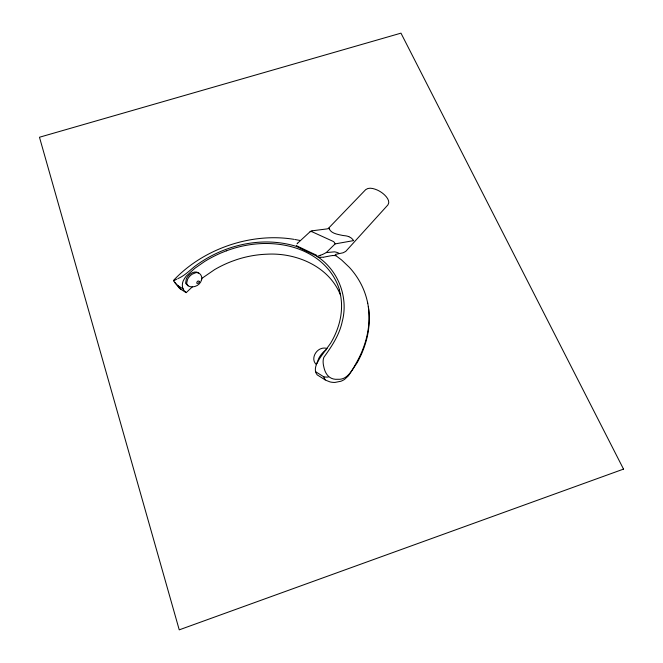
<?xml version="1.0" encoding="UTF-8"?>
<svg xmlns="http://www.w3.org/2000/svg" width="663" height="663" viewBox="0 0 663 663"><rect width="100%" height="100%" fill="white"/><g stroke="black" fill="none" stroke-linecap="round" stroke-linejoin="round"><path stroke-width="0.99" d="M335.868 255.653L341.636 260.004L349.401 267.388A87.872 79.096 -5.2 0 1 361.608 285.165C370.542 303.256 371.471 324.721 365.296 343.832A112.644 101.141 -8 0 1 357.282 362.495L348.423 375.805L344.586 379.36A18.581 17.139 1.8 0 1 340.873 381.258L334.997 382.418A17.826 16.442 1.9 0 1 329.983 381.896L325.707 380.222L317.163 374.86C312.994 369.705 317.005 363.407 318.837 358.235A28.782 26.578 3.6 0 1 323.544 351.879L326.138 349.849M201.676 279.786L201.784 279.131A7.848 6.854 -12.7 0 0 198.651 272.932M316.947 363.548L318.306 360.821A53.065 49.211 7.5 0 1 321.248 356.147L330.597 343.252A91.618 81.723 -8.4 0 0 337.658 328.235C341.992 316.019 342.978 302.436 339.274 289.946M297.057 243.81L297.695 243.13M174.352 279.504L174.734 279.14C204.85 247.945 252.421 232.39 294.165 239.376M353.619 240.603L335.147 243.893L326.254 252.595L334.442 251.841A11.312 9.912 0.6 0 1 339.39 253.556M176.88 279.131L173.549 280.797L178.844 287.551A8.876 7.749 -13.6 0 0 180.767 289.242L186.17 292.632L192.287 286.913A9.232 8.064 -12.9 0 0 201.527 279.769M297.878 242.956L310.176 231.652L311.552 231.586A3.68 3.182 -1.5 0 1 312.198 231.826L333.365 241.489A8.138 7.078 0 0 1 334.326 242.393L335.147 243.893M201.834 278.402L214.613 269.609A108.939 99.583 -7.3 0 1 231.486 261.495L236.542 259.681A99.881 90.939 -7.4 0 1 267.255 254.178C296.494 252.611 329.271 266.509 340.525 295.159M326.08 252.702L322.69 254.41M177.875 278.634C184.14 275.916 189.071 271.134 194.226 266.824C222.71 245.061 261.736 235.713 296.419 246.421L316.301 255.885C337.774 269.335 348.779 296.784 342.282 321.323C339.514 334.798 331.765 346.401 323.859 357.307C322.69 360.324 323.038 363.68 323.793 366.755C325.21 374.197 329.602 380.007 337.865 379.277C347.901 380.148 353.097 368.578 357.026 361.642A112.95 101.364 -8 0 0 365.073 342.928C368.686 331.21 370.136 318.696 368.296 306.521M322.135 254.633L320.411 255.255M226.265 250.846L220.638 253.117A116.829 106.544 -7.6 0 0 204.594 261.512L194.972 268.2L186.394 275.907A24.224 21.282 -12.1 0 0 184.157 279.156C181.306 283.416 181.604 289.491 186.17 292.632M320.295 255.288L318.638 255.678M312.107 230.807L327.149 228.892A2.959 2.553 -0.2 0 0 328.715 228.047L365.669 189.659C368.984 186.966 373.824 188.574 377.346 190.066A26.064 22.21 2.8 0 1 384.83 195.179C387.2 197.499 390.308 201.627 387.93 204.892L345.738 251.401L343.202 252.736A11.122 9.655 1.1 0 1 342.398 252.934L336.066 254.277A1.55 1.351 0.9 0 0 335.229 254.633A2.544 2.221 1 0 0 335.221 254.94M323.693 257.178L330.249 255.885A18.373 16.185 0.8 0 1 332.105 255.628L332.619 255.586M323.188 257.219L321.041 257.269M333.124 255.562L334.053 255.553A12.456 10.939 0.7 0 1 335.967 255.719M320.61 257.252L318 256.954M295.11 239.525L300.48 240.57M348.846 236.699L348.191 236.442A11.893 10.335 1.5 0 0 345.075 235.755A43.601 36.987 1.5 0 1 342.622 235.44C337.956 234.362 331.467 233.724 329.196 228.859M349.186 236.84L350.694 237.661A10.84 9.423 1.5 0 1 351.697 238.39L353.412 240.255M316.848 255.396L296.402 245.691L296.767 246.586M188.002 285.745L186.634 283.333L187.538 279.479A13.368 11.71 -12.4 0 1 188.723 277.474L189.759 276.239A13.533 11.859 -12.4 0 1 192.237 274.184L196.157 272.534L198.635 272.957C195.693 270.62 191.085 272.783 188.715 275.41A14.321 12.539 -12.5 0 0 186.353 278.75L185.599 283.316L188.002 285.745A7.956 6.953 -12.9 0 0 192.287 286.913M174.725 282.421A27.556 23.951 -12 0 0 177.891 285.645L183.328 289.051M315.588 371.694L323.635 376.725A11.437 10.558 0.7 0 0 328.367 376.99M316.475 364.667C310.582 359.653 315.223 349.973 321.853 348.382A8.586 7.89 0.3 0 1 327.099 348.506M177.891 285.645L180.767 289.242M323.635 376.725L325.119 379.849M367.509 302.386L367.708 303.364M173.449 280.772A3 2.619 -14.3 0 1 174.41 279.562M310.11 231.71A3.406 2.95 -1.4 0 1 311.883 230.848M328.956 228.138A1.624 1.401 -0.1 0 1 329.088 228.851M317.395 256.614A2.039 1.782 -0.8 0 1 317.088 256.258M226.282 250.887A103.693 94.022 -7.8 0 1 263.592 243.503C279.065 243.238 294.836 246.072 308.544 253.465A69.507 62.198 -6 0 1 339.464 289.897M199.422 281.385L199.273 282.024A3.025 2.644 -12.6 0 1 198.859 282.695L198.751 282.819A2.221 1.939 -12.6 0 1 197.997 283.358L196.903 283.374L196.836 282.43A2.876 2.519 -12.4 0 1 197.4 281.502A2.287 2.006 -12.5 0 1 198.154 280.955L199.422 281.385M623.527 469.106L179.242 629.85L39.473 137.241L400.974 33.15L623.527 469.106"/></g></svg>
